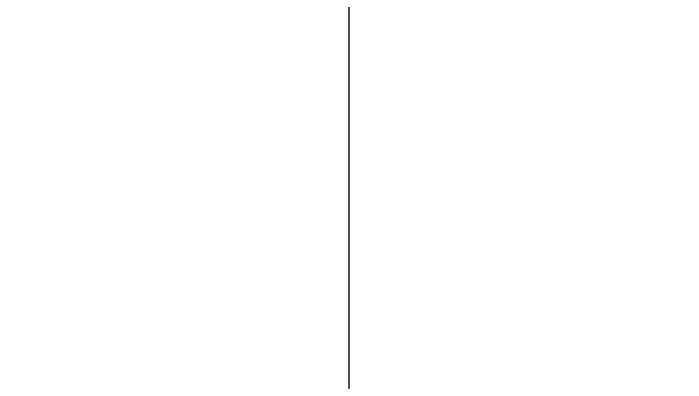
# Model space of a CAD drawing. Header units: inches. Extents: x -4110 to -1807, y 9775 to 11251.
# Drawn here: x -3829.32818 to -3829.31929, y 10205.21928 to 10205.22416 of the extents above; entities that cross this region are included whole.
import ezdxf

# ---------------------------------------------------------------- set-up
doc = ezdxf.new("R2010")
doc.units = ezdxf.units.IN
doc.header["$MEASUREMENT"] = 0
doc.linetypes.add('Grid Line 1_2_', pattern=[0.875, 0.5, -0.125, 0.125, -0.125])
for name, color, linetype, lineweight in [('0-1', 7, 'Continuous', 5), ('A-WALL-PATT-1', 7, 'Continuous', 9), ('S-GRID-1', 1, 'Grid Line 1_2_', 30)]:
    doc.layers.add(name, color=color, linetype=linetype, lineweight=lineweight)

# ---------------------------------------------------------------- blocks, each defined once
blk = doc.blocks.new('CTR - 1st Phase - Unit Layouts_rvt-1-ENLARGED RCP - 3RD FLOOR PLAN - WEST')
at = {"layer": 'A-WALL-PATT-1'}
h = blk.add_hatch(dxfattribs=at)
h.set_pattern_fill('FP_1', color=256, style=0, pattern_type=2)
h.set_pattern_definition([(0, (0, 0), (20.48, 5.12), [0.845, -14.515, 0.845, -14.515, -81.92]), (0, (0, 0), (20.48, 5.12), [-30.72, 0.845, -29.875, 0.845, -14.515, -35.84]), (0, (0, 0), (20.48, 5.12), [-76.8, 0.845, -9.395, 0.845, -24.755]), (120, (7.68, 2.56), (-14.67405, 15.1762003), [0.845, -14.515, 0.845, -14.515, -81.92]), (120, (7.68, 2.56), (-14.67405, 15.1762003), [-30.72, 0.845, -29.875, 0.845, -14.515, -35.84]), (120, (7.68, 2.56), (-14.67405, 15.1762003), [-76.8, 0.845, -9.395, 0.845, -24.755]), (240, (10.24, 12.8), (-5.80595, -20.2962003), [0.845, -14.515, 0.845, -14.515, -81.92]), (240, (10.24, 12.8), (-5.80595, -20.2962003), [-30.72, 0.845, -29.875, 0.845, -14.515, -35.84]), (240, (10.24, 12.8), (-5.80595, -20.2962003), [-76.8, 0.845, -9.395, 0.845, -24.755])])
h.paths.add_polyline_path([(-3659.8921435, 10205.2143961), (-3659.7805363, 10205.2143961), (-3659.7805363, 10205.8393961), (-3662.1555363, 10205.8393961), (-3662.1555363, 10207.5893961), (-3662.7805363, 10207.5893961), (-3662.7805363, 10205.2143961), (-3662.1555363, 10205.2143961)], flags=0)
h.paths.add_polyline_path([(-3699.7805363, 10205.2143961), (-3696.7805363, 10205.2143961), (-3696.7805363, 10207.5893961), (-3697.4055363, 10207.5893961), (-3697.4055363, 10205.8393961), (-3852.4737367, 10205.8393961), (-3852.4737367, 10205.2143961), (-3757.6601778, 10205.2143961)], flags=0)
blk = doc.blocks.new('CTR - 1st Phase - Structure_rvt-1-ENLARGED RCP - 3RD FLOOR PLAN - WEST')
at = {"layer": 'S-GRID-1'}
blk.add_line((-3829.3237367, 9774.8818594), (-3829.3237367, 11217.9261401), dxfattribs=at)

msp = doc.modelspace()

# ---------------------------------------------------------------- block references
at = {"layer": '0-1'}
for name in ['CTR - 1st Phase - Structure_rvt-1-ENLARGED RCP - 3RD FLOOR PLAN - WEST', 'CTR - 1st Phase - Unit Layouts_rvt-1-ENLARGED RCP - 3RD FLOOR PLAN - WEST']:
    msp.add_blockref(name, (0, 0), dxfattribs=at)

doc.saveas('drawing.dxf')
